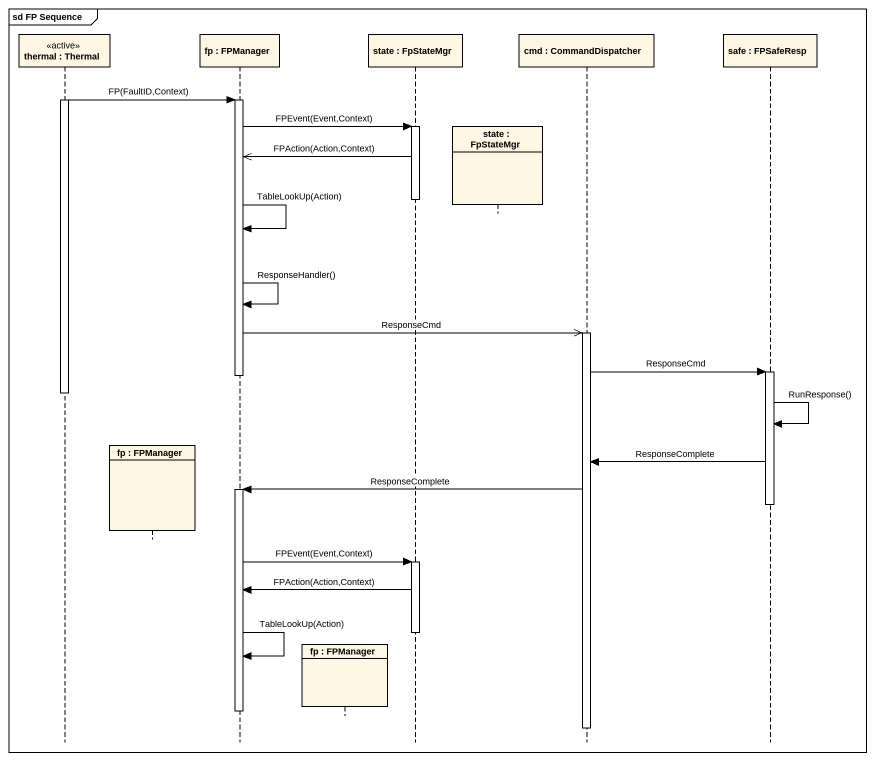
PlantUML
@startuml
mainframe sd FP Sequence
hide footbox
participant "thermal : Thermal" as thermal <<active>>
participant "fp : FPManager" as fp
participant "fp : FPManager" as fp_2
participant "fp : FPManager" as fp_3
participant "state : FpStateMgr" as state_
participant "state : FpStateMgr" as state__2
participant "cmd : CommandDispatcher" as cmd
participant "safe : FPSafeResp" as safe

activate thermal
thermal -> fp_2 : FP(FaultID,Context)
activate fp_2
fp_2 -> state_ : FPEvent(Event,Context)
activate state_
state_ ->> fp_2 : FPAction(Action,Context)
deactivate state_
fp_2 -> fp_2 : TableLookUp(Action)
fp_2 -> fp_2 : ResponseHandler()
fp_2 ->> cmd : ResponseCmd
activate cmd
cmd -> safe : ResponseCmd
activate safe
deactivate fp_2
deactivate thermal
safe -> safe : RunResponse()
safe -> cmd : ResponseComplete
cmd -> fp_2 : ResponseComplete
activate fp_2
deactivate safe
fp_2 -> state_ : FPEvent(Event,Context)
activate state_
state_ -> fp_2 : FPAction(Action,Context)
deactivate state_
fp_2 -> fp_2 : TableLookUp(Action)
deactivate fp_2
deactivate cmd
@enduml
